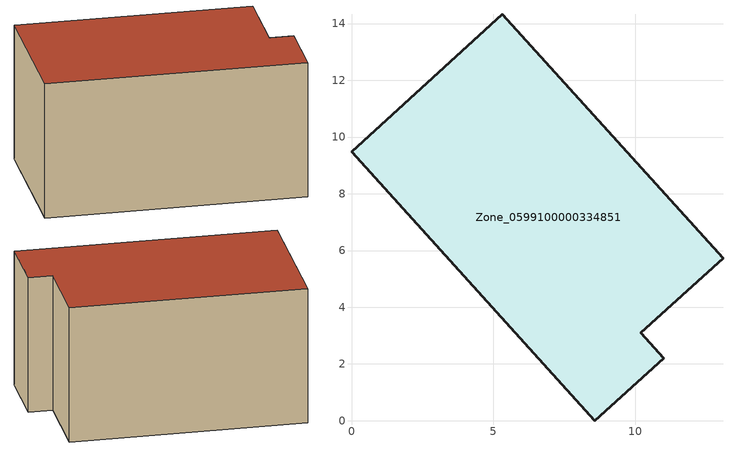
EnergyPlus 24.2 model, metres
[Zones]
Zone_0599100000334851
 floor ground (C_G): 0,9.48 5.32,14.33 13.1,5.73 10.2,3.1 11.01,2.21 8.58,0 z1.61
 wall outside (C_F): 5.32,14.33 0,9.48 8.58,0 11.01,2.21 10.2,3.1 13.1,5.73 5.32,14.33 z1.61:8.59
 roof outside (C_R): 0,9.48 8.58,0 11.01,2.21 10.2,3.1 13.1,5.73 5.32,14.33 z8.59
[BUILDING]
Pand.0599100000334851: North Axis=0; Terrain=City; Loads Convergence Tolerance Value=0.04; Temperature Convergence Tolerance Value=0.4; Solar Distribution=FullExterior; Maximum Number of Warmup Days=25; Minimum Number of Warmup Days=1
[Site:Location]
Rotterdam.The.Hague.AP_ZH_NLD Design_Conditions: Latitude=51.96; Longitude=4.45; Time Zone=1; Elevation=-4.5
[SITE:GROUNDTEMPERATURE:BUILDINGSURFACE]
18, 18, 18, 18, 18, 18, 18, 18, 18, 18, 18, 18
[MATERIAL] Thermal Absorptance=0.9; Solar Absorptance=0.7; Visible Absorptance=0.7
Name | Roughness | Thickness | Conductivity | Density | Specific Heat
G.TI.1975-1991 | MediumSmooth | 0.15 | 0.288461 | 540 | 1210
F.TI.1975-1991 | Rough | 0.3 | 0.230769 | 1920 | 840
R.TI.1975-1991 | MediumRough | 0.2 | 0.153846 | 1500 | 1000
[CONSTRUCTION]
C_G: G.TI.1975-1991
C_F: F.TI.1975-1991
C_R: R.TI.1975-1991
[ZONE]
Zone_0599100000334851: Type=1; Multiplier=1; Ceiling Height=Autocalculate; Volume=Autocalculate; Floor Area=autocalculate; Part of Total Floor Area=Yes
[ZONEINFILTRATION:DESIGNFLOWRATE]
Infil_Zone_0599100000334851: Zone or ZoneList or Space or SpaceList=Zone_0599100000334851; Schedule=AlwaysOn; Design Flow Rate Calculation Method=Flow/Area; Flow Rate per Floor Area=0.003; Constant Term Coefficient=1; Temperature Term Coefficient=0; Velocity Term Coefficient=0; Velocity Squared Term Coefficient=0
[HVACTEMPLATE:ZONE:IDEALLOADSAIRSYSTEM]
Zone_0599100000334851: Maximum Heating Supply Air Temperature=50; Minimum Cooling Supply Air Temperature=13; Maximum Heating Supply Air Humidity Ratio=0.0156; Minimum Cooling Supply Air Humidity Ratio=0.0077; Heating Limit=NoLimit; Cooling Limit=NoLimit; Dehumidification Control Type=ConstantSensibleHeatRatio; Cooling Sensible Heat Ratio=0.7; Dehumidification Setpoint=60; Humidification Control Type=None; Humidification Setpoint=30; Outdoor Air Method=None; Outdoor Air Flow Rate per Person=0.00944; Outdoor Air Flow Rate per Zone Floor Area=0; Outdoor Air Flow Rate per Zone=0; Demand Controlled Ventilation Type=None; Outdoor Air Economizer Type=NoEconomizer; Heat Recovery Type=None; Sensible Heat Recovery Effectiveness=0.7; Latent Heat Recovery Effectiveness=0.65
[ZONECONTROL:THERMOSTAT]
ThermostatControl_Zone_0599100000334851: Zone or ZoneList=Zone_0599100000334851; Control Type Schedule=DualSetpointControlType; Control 1=Thermostat_Zone_0599100000334851; Temperature Difference Between Cutout And Setpoint=0
[THERMOSTATSETPOINT:DUALSETPOINT]
Thermostat_Zone_0599100000334851: Heating Setpoint Temperature Schedule=HeatingSetpoint_Zone_0599100000334851; Cooling Setpoint Temperature Schedule=CoolingSetpoint_Zone_0599100000334851
[SCHEDULE:COMPACT]
HeatingSetpoint_Zone_0599100000334851: Through: 12/31, For: AllDays, Until: 24:00, 21
CoolingSetpoint_Zone_0599100000334851: Through: 12/31, For: AllDays, Until: 24:00, 24
DualSetpointControlType: Through: 12/31, For: AllDays, Until: 24:00, 4
AlwaysOn: Through: 12/31, For: AllDays, Until: 24:00, 1
